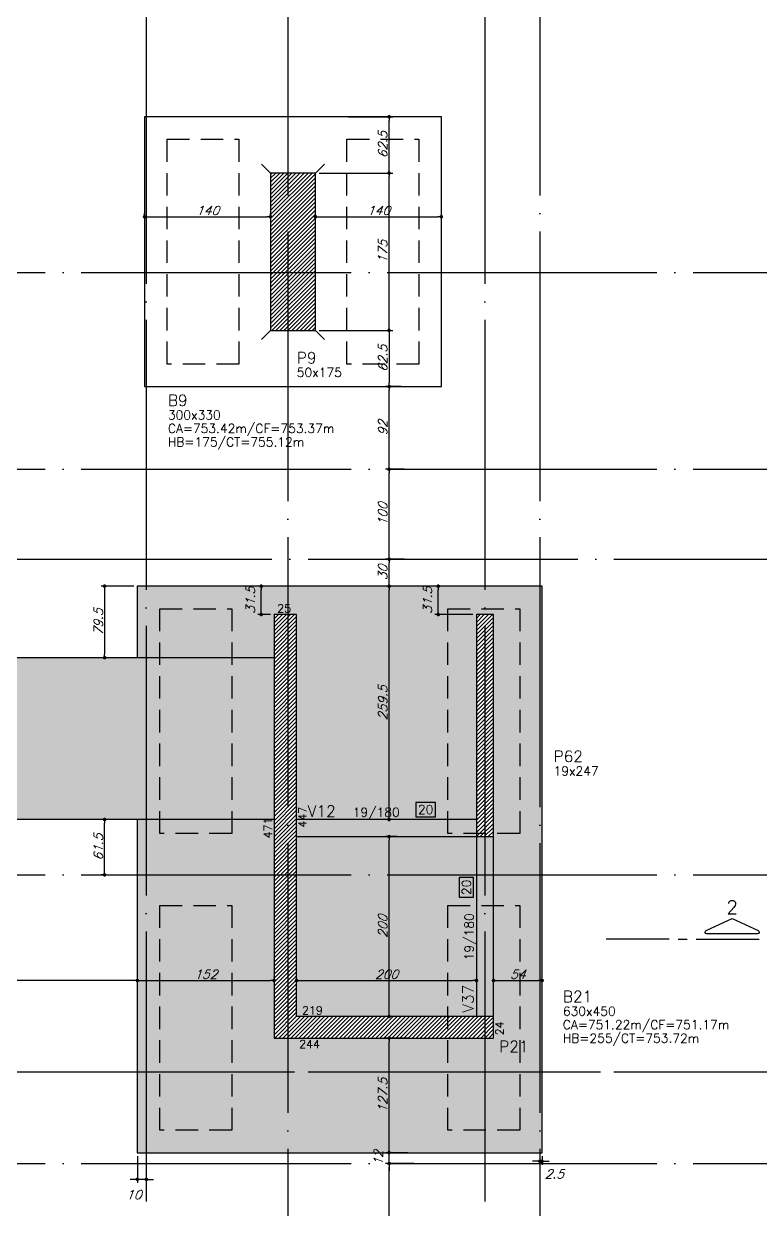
# Model space of a CAD drawing. Header units: millimetres. Extents: x -4137 to 5508, y -2380 to 3650.
# Drawn here: x 992 to 1811, y -168 to 1151 of the extents above; entities that cross this region are included whole.
import ezdxf
from ezdxf.enums import TextEntityAlignment as Align

# ---------------------------------------------------------------- set-up
doc = ezdxf.new("R2010")
doc.units = ezdxf.units.MM
doc.header["$LTSCALE"] = 50
doc.linetypes.add('DASHED', pattern=[0.75, 0.5, -0.25])
doc.linetypes.add('EIXO', pattern=[6.8, 6, -0.4, 0, -0.4])
for name, color, linetype in [('F-BLOCOS', 3, 'Continuous'), ('F-BLOCOS-DIM', 2, 'Continuous'), ('F-BLOCOS-NOME', 3, 'Continuous'), ('F-CORTE-INDICAÇÃO', 4, 'Continuous'), ('F-COTAS', 106, 'Continuous'), ('F-DESNIVEL-1', 254, 'Continuous'), ('F-EIXO', 12, 'EIXO'), ('F-ESTACAS-BARRETE', 2, 'Continuous'), ('F-PILARES-DIM', 172, 'Continuous'), ('F-PILARES-HACH', 174, 'Continuous'), ('F-PILARES-N', 170, 'Continuous'), ('F-PILARES-NASCE', 4, 'Continuous'), ('F-PILARES-NOME', 170, 'Continuous'), ('F-PILARES-S', 170, 'Continuous'), ('F-TEXTO', 6, 'Continuous'), ('F-VIGAS', 3, 'Continuous'), ('F-VIGAS-DIM', 2, 'Continuous'), ('F-VIGAS-NOME', 4, 'Continuous')]:
    doc.layers.add(name, color=color, linetype=linetype)
doc.layers.add('F-DESNIVEL-3', color=7, linetype='Continuous', true_color=0xd5c7ff)
doc.layers.add('F-DESNIVEL-4', color=7, linetype='Continuous', true_color=0xc3f1b6)
doc.styles.add('CP-TEXT-INCL', font='simplex.shx', dxfattribs={"oblique": 20})
doc.styles.add('MCP', font='simplex.shx')
doc.styles.add('ROMANS', font='simplex.shx')
doc.dimstyles.new('CP-COTAS-50', dxfattribs={"dimscale": 0.8, "dimtxt": 12.5, "dimasz": 5, "dimexe": 5, "dimexo": 5, "dimgap": 2.5, "dimtad": 1, "dimdec": 1, "dimdsep": 46, "dimtxsty": 'CP-TEXT-INCL', "dimblk1": 'DOT', "dimblk2": 'DOT', "dimsah": 1, "dimcen": 9, "dimclrd": 256, "dimclre": 256, "dimclrt": 256, "dimadec": 0, "dimazin": 0, "dimtfac": 1, "dimtdec": 1, "dimtmove": 2, "dimatfit": 3, "dimldrblk": 'DOT', "dimfxl": 0, "dimtolj": 1, "dimarcsym": 0})

# ---------------------------------------------------------------- blocks, each defined once
blk = doc.blocks.new('*U8')
at = {"layer": 'F-VIGAS-DIM', "color": 1}
blk.add_lwpolyline([(0, 0), (22, 0), (22, 16), (0, 16)], close=True, dxfattribs=at)
at = {"layer": 'F-VIGAS-DIM', "style": 'MCP'}
blk.add_attdef('DIM', text='', height=10, dxfattribs=at).set_placement((11, 8), align=Align.MIDDLE_CENTER)
blk = doc.blocks.new('*U4')
at = {"layer": 'F-EIXO'}
blk.add_line((0, 0), (7197, 0), dxfattribs=at)
at = {"layer": 'F-TEXTO', "style": 'ROMANS'}
blk.add_attdef('EIXO', text='', height=17.5, dxfattribs=at).set_placement((-28.2072, 0), align=Align.MIDDLE_CENTER)
blk = doc.blocks.new('*U5')
at = {"layer": 'F-EIXO'}
blk.add_line((0, 0), (7285, 0), dxfattribs=at)
at = {"layer": 'F-TEXTO', "style": 'ROMANS'}
blk.add_attdef('EIXO', text='', height=17.5, dxfattribs=at).set_placement((-28.2072, 0), align=Align.MIDDLE_CENTER)
blk = doc.blocks.new('*U32')
at = {"layer": 'F-EIXO'}
blk.add_line((0, 0), (0, -3126.4), dxfattribs=at)
at = {"layer": 'F-TEXTO', "style": 'ROMANS'}
blk.add_attdef('EIXO', text='', height=17.5, rotation=360, dxfattribs=at).set_placement((0, 28.2), align=Align.MIDDLE_CENTER)
blk = doc.blocks.new('*U28')
at = {"layer": 'F-EIXO'}
blk.add_line((0, 0), (0, -3027.9), dxfattribs=at)
at = {"layer": 'F-TEXTO', "style": 'ROMANS'}
blk.add_attdef('EIXO', text='', height=17.5, rotation=360, dxfattribs=at).set_placement((0, 28.2), align=Align.MIDDLE_CENTER)
blk = doc.blocks.new('*U30')
at = {"layer": 'F-EIXO'}
blk.add_line((0, 0), (0, -3027.9), dxfattribs=at)
at = {"layer": 'F-TEXTO', "style": 'ROMANS'}
blk.add_attdef('EIXO', text='', height=17.5, rotation=360, dxfattribs=at).set_placement((0, 28.2), align=Align.MIDDLE_CENTER)
blk = doc.blocks.new('A$C10EB3C7A')
at = {"layer": 'F-EIXO'}
blk.add_line((-3768.5, -15), (3491.1, -15), dxfattribs=at)
at = {"layer": 'F-EIXO', "linetype": 'Continuous'}
for name, p in [('*U32', (1285.5, 1939.8)), ('*U32', (1565.5, 1939.8)), ('*U30', (1128, 1841.4)), ('*U28', (1504.5, 1841.4)), ('*U4', (-3705.8, 874)), ('*U4', (-3705.8, 655)), ('*U5', (-3793.7, 555)), ('*U4', (-3705.8, 204)), ('*U5', (-3793.7, -15)), ('*U4', (-3705.8, -117))]:
    blk.add_blockref(name, p, dxfattribs=at)
blk = doc.blocks.new('*U10')
at = {"layer": 'F-CORTE-INDICAÇÃO'}
for p, q in [((-100, 0), (-170, 0)), ((-80, 0), (-90, 0)), ((-70, 0), (0, 0))]:
    blk.add_line(p, q, dxfattribs=at)
blk.add_lwpolyline([(-112, 6, 0.802585), (-111.2, 9.8), (-140, 23.3), (-168.8, 9.8, 0.802585), (-168, 6)], format="xyb", close=True, dxfattribs=at)
at = {"layer": 'F-CORTE-INDICAÇÃO', "style": 'ROMANS'}
blk.add_attdef('CORTE', text='', height=15, dxfattribs=at).set_placement((-140, 35.8), align=Align.MIDDLE_CENTER)
at = {"layer": 'F-CORTE-INDICAÇÃO', "color": 2, "style": 'ROMANS'}
blk.add_attdef('FOLHA', text='', height=12, dxfattribs=at).set_placement((-140, -10), align=Align.MIDDLE_CENTER)
blk = doc.blocks.new('_DOT')
at = {"color": 0, "linetype": 'ByBlock'}
blk.add_line((-0.5, 0), (-1, 0), dxfattribs=at)
at = {"color": 0, "linetype": 'ByBlock', "const_width": 0.5}
blk.add_lwpolyline([(-0.25, 0, 1), (0.25, 0, 1)], format="xyb", close=True, dxfattribs=at)
blk = doc.blocks.new('*D164')
at = {"layer": 'DEFPOINTS', "color": 0, "transparency": 16777216}
for p in [(1397.9, -117), (1429.5, -117), (1429.5, -334.5)]:
    blk.add_point(p, dxfattribs=at)
at = {"layer": 'F-COTAS', "lineweight": -2, "transparency": 16777216}
for p, q in [((1425.5, -117), (1393.9, -117)), ((1397.9, -330.5), (1397.9, -121)), ((1425.5, -334.5), (1393.9, -334.5))]:
    blk.add_line(p, q, dxfattribs=at)
at = {"layer": 'F-COTAS', "lineweight": -2, "transparency": 16777216, "xscale": 4, "yscale": 4, "zscale": 4}
for p, rotation in [((1397.9, -117), 90), ((1397.9, -334.5), 270)]:
    blk.add_blockref('_DOT', p, dxfattribs=dict(at, rotation=rotation))
at = {"layer": 'F-COTAS', "transparency": 16777216, "insert": (1390.9, -225.8), "char_height": 10, "attachment_point": 5, "rotation": 90, "style": 'CP-TEXT-INCL'}
blk.add_mtext('\\A1;217.5', dxfattribs=at)
blk = doc.blocks.new('*D165')
at = {"layer": 'DEFPOINTS', "color": 0, "transparency": 16777216}
for p in [(1397.9, -105), (1418.5, -105), (1418.5, -117)]:
    blk.add_point(p, dxfattribs=at)
at = {"layer": 'F-COTAS', "lineweight": -2, "transparency": 16777216}
for p, q in [((1414.5, -105), (1393.9, -105)), ((1397.9, -101), (1397.9, -97)), ((1397.9, -117), (1397.9, -105)), ((1414.5, -117), (1393.9, -117)), ((1397.9, -121), (1397.9, -125))]:
    blk.add_line(p, q, dxfattribs=at)
at = {"layer": 'F-COTAS', "lineweight": -2, "transparency": 16777216, "xscale": 4, "yscale": 4, "zscale": 4}
for p, rotation in [((1397.9, -105), 270), ((1397.9, -117), 90)]:
    blk.add_blockref('_DOT', p, dxfattribs=dict(at, rotation=rotation))
at = {"layer": 'F-COTAS', "transparency": 16777216, "insert": (1385.9, -111), "char_height": 10, "attachment_point": 5, "rotation": 90, "style": 'CP-TEXT-INCL'}
blk.add_mtext('\\A1;12', dxfattribs=at)
blk = doc.blocks.new('*D166')
at = {"layer": 'DEFPOINTS', "color": 0, "transparency": 16777216}
for p in [(1397.9, 22.5), (1422.6, 22.5), (1422.6, -105)]:
    blk.add_point(p, dxfattribs=at)
at = {"layer": 'F-COTAS', "lineweight": -2, "transparency": 16777216}
for p, q in [((1418.6, 22.5), (1393.9, 22.5)), ((1397.9, -101), (1397.9, 18.5)), ((1418.6, -105), (1393.9, -105))]:
    blk.add_line(p, q, dxfattribs=at)
at = {"layer": 'F-COTAS', "lineweight": -2, "transparency": 16777216, "xscale": 4, "yscale": 4, "zscale": 4}
for p, rotation in [((1397.9, 22.5), 90), ((1397.9, -105), 270)]:
    blk.add_blockref('_DOT', p, dxfattribs=dict(at, rotation=rotation))
at = {"layer": 'F-COTAS', "transparency": 16777216, "insert": (1390.9, -41.3), "char_height": 10, "attachment_point": 5, "rotation": 90, "style": 'CP-TEXT-INCL'}
blk.add_mtext('\\A1;127.5', dxfattribs=at)
blk = doc.blocks.new('*D167')
at = {"layer": 'DEFPOINTS', "color": 0, "transparency": 16777216}
for p in [(1397.9, 246.5), (1410.7, 246.5), (1410.7, 46.5)]:
    blk.add_point(p, dxfattribs=at)
at = {"layer": 'F-COTAS', "lineweight": -2, "transparency": 16777216}
for p, q in [((1406.7, 246.5), (1393.9, 246.5)), ((1397.9, 50.5), (1397.9, 242.5)), ((1406.7, 46.5), (1393.9, 46.5))]:
    blk.add_line(p, q, dxfattribs=at)
at = {"layer": 'F-COTAS', "lineweight": -2, "transparency": 16777216, "xscale": 4, "yscale": 4, "zscale": 4}
for p, rotation in [((1397.9, 246.5), 90), ((1397.9, 46.5), 270)]:
    blk.add_blockref('_DOT', p, dxfattribs=dict(at, rotation=rotation))
at = {"layer": 'F-COTAS', "transparency": 16777216, "insert": (1390.9, 146.5), "char_height": 10, "attachment_point": 5, "rotation": 90, "style": 'CP-TEXT-INCL'}
blk.add_mtext('\\A1;200', dxfattribs=at)
blk = doc.blocks.new('*D168')
at = {"layer": 'DEFPOINTS', "color": 0, "transparency": 16777216}
for p in [(1397.9, 525), (1406.9, 525), (1406.9, 265.5)]:
    blk.add_point(p, dxfattribs=at)
at = {"layer": 'F-COTAS', "lineweight": -2, "transparency": 16777216}
for p, q in [((1402.9, 525), (1393.9, 525)), ((1397.9, 269.5), (1397.9, 521)), ((1402.9, 265.5), (1393.9, 265.5))]:
    blk.add_line(p, q, dxfattribs=at)
at = {"layer": 'F-COTAS', "lineweight": -2, "transparency": 16777216, "xscale": 4, "yscale": 4, "zscale": 4}
for p, rotation in [((1397.9, 525), 90), ((1397.9, 265.5), 270)]:
    blk.add_blockref('_DOT', p, dxfattribs=dict(at, rotation=rotation))
at = {"layer": 'F-COTAS', "transparency": 16777216, "insert": (1390.9, 395.2), "char_height": 10, "attachment_point": 5, "rotation": 90, "style": 'CP-TEXT-INCL'}
blk.add_mtext('\\A1;259.5', dxfattribs=at)
blk = doc.blocks.new('*D169')
at = {"layer": 'DEFPOINTS', "color": 0, "transparency": 16777216}
for p in [(1452.6, 525), (1473.9, 525), (1495, 493.5)]:
    blk.add_point(p, dxfattribs=at)
at = {"layer": 'F-COTAS', "lineweight": -2, "transparency": 16777216}
for p, q in [((1469.9, 525), (1448.6, 525)), ((1452.6, 497.5), (1452.6, 521)), ((1491, 493.5), (1448.6, 493.5))]:
    blk.add_line(p, q, dxfattribs=at)
at = {"layer": 'F-COTAS', "lineweight": -2, "transparency": 16777216, "xscale": 4, "yscale": 4, "zscale": 4}
for p, rotation in [((1452.6, 525), 90), ((1452.6, 493.5), 270)]:
    blk.add_blockref('_DOT', p, dxfattribs=dict(at, rotation=rotation))
at = {"layer": 'F-COTAS', "transparency": 16777216, "insert": (1440.6, 509.2), "char_height": 10, "attachment_point": 5, "rotation": 90, "style": 'CP-TEXT-INCL'}
blk.add_mtext('\\A1;31.5', dxfattribs=at)
blk = doc.blocks.new('*D170')
at = {"layer": 'DEFPOINTS', "color": 0, "transparency": 16777216}
for p in [(1255.8, 525), (1270, 525), (1270, 493.5)]:
    blk.add_point(p, dxfattribs=at)
at = {"layer": 'F-COTAS', "lineweight": -2, "transparency": 16777216}
for p, q in [((1266, 525), (1251.8, 525)), ((1255.8, 497.5), (1255.8, 521)), ((1266, 493.5), (1251.8, 493.5))]:
    blk.add_line(p, q, dxfattribs=at)
at = {"layer": 'F-COTAS', "lineweight": -2, "transparency": 16777216, "xscale": 4, "yscale": 4, "zscale": 4}
for p, rotation in [((1255.8, 525), 90), ((1255.8, 493.5), 270)]:
    blk.add_blockref('_DOT', p, dxfattribs=dict(at, rotation=rotation))
at = {"layer": 'F-COTAS', "transparency": 16777216, "insert": (1243.8, 509.2), "char_height": 10, "attachment_point": 5, "rotation": 90, "style": 'CP-TEXT-INCL'}
blk.add_mtext('\\A1;31.5', dxfattribs=at)
blk = doc.blocks.new('*D171')
at = {"layer": 'DEFPOINTS', "color": 0, "transparency": 16777216}
for p in [(1118, 86), (1270, 86.5), (1270, 86)]:
    blk.add_point(p, dxfattribs=at)
at = {"layer": 'F-COTAS', "lineweight": -2, "transparency": 16777216}
for p, q in [((1118, 90), (1118, 90.5)), ((1122, 86.5), (1266, 86.5)), ((1270, 90), (1270, 90.5))]:
    blk.add_line(p, q, dxfattribs=at)
at = {"layer": 'F-COTAS', "lineweight": -2, "transparency": 16777216, "xscale": 4, "yscale": 4, "zscale": 4, "rotation": 180}
blk.add_blockref('_DOT', (1118, 86.5), dxfattribs=at)
at = {"layer": 'F-COTAS', "lineweight": -2, "transparency": 16777216, "xscale": 4, "yscale": 4, "zscale": 4}
blk.add_blockref('_DOT', (1270, 86.5), dxfattribs=at)
at = {"layer": 'F-COTAS', "transparency": 16777216, "insert": (1194, 93.5), "char_height": 10, "attachment_point": 5, "style": 'CP-TEXT-INCL'}
blk.add_mtext('\\A1;152', dxfattribs=at)
blk = doc.blocks.new('*D172')
at = {"layer": 'DEFPOINTS', "color": 0, "transparency": 16777216}
for p in [(1295, 86.5), (1495, 86.5), (1495, 86.5)]:
    blk.add_point(p, dxfattribs=at)
at = {"layer": 'F-COTAS', "lineweight": -2, "transparency": 16777216}
blk.add_line((1299, 86.5), (1491, 86.5), dxfattribs=at)
at = {"layer": 'F-COTAS', "lineweight": -2, "transparency": 16777216, "xscale": 4, "yscale": 4, "zscale": 4, "rotation": 180}
blk.add_blockref('_DOT', (1295, 86.5), dxfattribs=at)
at = {"layer": 'F-COTAS', "lineweight": -2, "transparency": 16777216, "xscale": 4, "yscale": 4, "zscale": 4}
blk.add_blockref('_DOT', (1495, 86.5), dxfattribs=at)
at = {"layer": 'F-COTAS', "transparency": 16777216, "insert": (1395, 93.5), "char_height": 10, "attachment_point": 5, "style": 'CP-TEXT-INCL'}
blk.add_mtext('\\A1;200', dxfattribs=at)
blk = doc.blocks.new('*D173')
at = {"layer": 'DEFPOINTS', "color": 0, "transparency": 16777216}
for p in [(1514, 81.8), (1568, 86.5), (1568, 81.8)]:
    blk.add_point(p, dxfattribs=at)
at = {"layer": 'F-COTAS', "lineweight": -2, "transparency": 16777216}
for p, q in [((1514, 85.8), (1514, 90.5)), ((1518, 86.5), (1564, 86.5)), ((1568, 85.8), (1568, 90.5))]:
    blk.add_line(p, q, dxfattribs=at)
at = {"layer": 'F-COTAS', "lineweight": -2, "transparency": 16777216, "xscale": 4, "yscale": 4, "zscale": 4, "rotation": 180}
blk.add_blockref('_DOT', (1514, 86.5), dxfattribs=at)
at = {"layer": 'F-COTAS', "lineweight": -2, "transparency": 16777216, "xscale": 4, "yscale": 4, "zscale": 4}
blk.add_blockref('_DOT', (1568, 86.5), dxfattribs=at)
at = {"layer": 'F-COTAS', "transparency": 16777216, "insert": (1541, 93.5), "char_height": 10, "attachment_point": 5, "style": 'CP-TEXT-INCL'}
blk.add_mtext('\\A1;54', dxfattribs=at)
blk = doc.blocks.new('*D174')
at = {"layer": 'DEFPOINTS', "color": 0, "transparency": 16777216}
for p in [(1118, -105), (1128, -105), (1118, -134.7)]:
    blk.add_point(p, dxfattribs=at)
at = {"layer": 'F-COTAS', "lineweight": -2, "transparency": 16777216}
for p, q in [((1118, -109), (1118, -138.7)), ((1128, -109), (1128, -138.7)), ((1114, -134.7), (1110, -134.7)), ((1128, -134.7), (1118, -134.7)), ((1132, -134.7), (1136, -134.7))]:
    blk.add_line(p, q, dxfattribs=at)
at = {"layer": 'F-COTAS', "lineweight": -2, "transparency": 16777216, "xscale": 4, "yscale": 4, "zscale": 4}
blk.add_blockref('_DOT', (1118, -134.7), dxfattribs=at)
at = {"layer": 'F-COTAS', "lineweight": -2, "transparency": 16777216, "xscale": 4, "yscale": 4, "zscale": 4, "rotation": 180}
blk.add_blockref('_DOT', (1128, -134.7), dxfattribs=at)
at = {"layer": 'F-COTAS', "transparency": 16777216, "insert": (1114, -151.8), "char_height": 10, "attachment_point": 5, "style": 'CP-TEXT-INCL'}
blk.add_mtext('\\A1;10', dxfattribs=at)
blk = doc.blocks.new('*D175')
at = {"layer": 'DEFPOINTS', "color": 0, "transparency": 16777216}
for p in [(1568, -105), (1565.5, -109.7), (1565.5, -114.6)]:
    blk.add_point(p, dxfattribs=at)
at = {"layer": 'F-COTAS', "lineweight": -2, "transparency": 16777216}
for p, q in [((1561.5, -114.6), (1557.5, -114.6)), ((1565.5, -113.7), (1565.5, -118.6)), ((1568, -114.6), (1565.5, -114.6)), ((1568, -109), (1568, -118.6)), ((1572, -114.6), (1576, -114.6))]:
    blk.add_line(p, q, dxfattribs=at)
at = {"layer": 'F-COTAS', "lineweight": -2, "transparency": 16777216, "xscale": 4, "yscale": 4, "zscale": 4}
blk.add_blockref('_DOT', (1565.5, -114.6), dxfattribs=at)
at = {"layer": 'F-COTAS', "lineweight": -2, "transparency": 16777216, "xscale": 4, "yscale": 4, "zscale": 4, "rotation": 180}
blk.add_blockref('_DOT', (1568, -114.6), dxfattribs=at)
at = {"layer": 'F-COTAS', "transparency": 16777216, "insert": (1581.5, -128.6), "char_height": 10, "attachment_point": 5, "style": 'CP-TEXT-INCL'}
blk.add_mtext('\\A1;2.5', dxfattribs=at)
blk = doc.blocks.new('*D176')
at = {"layer": 'DEFPOINTS', "color": 0, "transparency": 16777216}
for p in [(1397.9, 555), (1410.9, 555), (1410.9, 525)]:
    blk.add_point(p, dxfattribs=at)
at = {"layer": 'F-COTAS', "lineweight": -2, "transparency": 16777216}
for p, q in [((1406.9, 555), (1393.9, 555)), ((1397.9, 529), (1397.9, 551)), ((1406.9, 525), (1393.9, 525))]:
    blk.add_line(p, q, dxfattribs=at)
at = {"layer": 'F-COTAS', "lineweight": -2, "transparency": 16777216, "xscale": 4, "yscale": 4, "zscale": 4}
for p, rotation in [((1397.9, 555), 90), ((1397.9, 525), 270)]:
    blk.add_blockref('_DOT', p, dxfattribs=dict(at, rotation=rotation))
at = {"layer": 'F-COTAS', "transparency": 16777216, "insert": (1390.9, 540), "char_height": 10, "attachment_point": 5, "rotation": 90, "style": 'CP-TEXT-INCL'}
blk.add_mtext('\\A1;30', dxfattribs=at)
blk = doc.blocks.new('*D177')
at = {"layer": 'DEFPOINTS', "color": 0, "transparency": 16777216}
for p in [(1397.9, 655), (1419, 655), (1419, 555)]:
    blk.add_point(p, dxfattribs=at)
at = {"layer": 'F-COTAS', "lineweight": -2, "transparency": 16777216}
for p, q in [((1415, 655), (1393.9, 655)), ((1397.9, 559), (1397.9, 651)), ((1415, 555), (1393.9, 555))]:
    blk.add_line(p, q, dxfattribs=at)
at = {"layer": 'F-COTAS', "lineweight": -2, "transparency": 16777216, "xscale": 4, "yscale": 4, "zscale": 4}
for p, rotation in [((1397.9, 655), 90), ((1397.9, 555), 270)]:
    blk.add_blockref('_DOT', p, dxfattribs=dict(at, rotation=rotation))
at = {"layer": 'F-COTAS', "transparency": 16777216, "insert": (1390.9, 605), "char_height": 10, "attachment_point": 5, "rotation": 90, "style": 'CP-TEXT-INCL'}
blk.add_mtext('\\A1;100', dxfattribs=at)
blk = doc.blocks.new('*D178')
at = {"layer": 'DEFPOINTS', "color": 0, "transparency": 16777216}
for p in [(1397.9, 747), (1415.3, 747), (1415.3, 655)]:
    blk.add_point(p, dxfattribs=at)
at = {"layer": 'F-COTAS', "lineweight": -2, "transparency": 16777216}
for p, q in [((1411.3, 747), (1393.9, 747)), ((1397.9, 659), (1397.9, 743)), ((1411.3, 655), (1393.9, 655))]:
    blk.add_line(p, q, dxfattribs=at)
at = {"layer": 'F-COTAS', "lineweight": -2, "transparency": 16777216, "xscale": 4, "yscale": 4, "zscale": 4}
for p, rotation in [((1397.9, 747), 90), ((1397.9, 655), 270)]:
    blk.add_blockref('_DOT', p, dxfattribs=dict(at, rotation=rotation))
at = {"layer": 'F-COTAS', "transparency": 16777216, "insert": (1390.9, 701), "char_height": 10, "attachment_point": 5, "rotation": 90, "style": 'CP-TEXT-INCL'}
blk.add_mtext('\\A1;92', dxfattribs=at)
blk = doc.blocks.new('*D179')
at = {"layer": 'DEFPOINTS', "color": 0, "transparency": 16777216}
for p in [(1316, 809.5), (1367.1, 747), (1397.9, 747)]:
    blk.add_point(p, dxfattribs=at)
at = {"layer": 'F-COTAS', "lineweight": -2, "transparency": 16777216}
for p, q in [((1320, 809.5), (1401.9, 809.5)), ((1397.9, 805.5), (1397.9, 751)), ((1371.1, 747), (1401.9, 747))]:
    blk.add_line(p, q, dxfattribs=at)
at = {"layer": 'F-COTAS', "lineweight": -2, "transparency": 16777216, "xscale": 4, "yscale": 4, "zscale": 4}
for p, rotation in [((1397.9, 809.5), 90), ((1397.9, 747), 270)]:
    blk.add_blockref('_DOT', p, dxfattribs=dict(at, rotation=rotation))
at = {"layer": 'F-COTAS', "transparency": 16777216, "insert": (1390.9, 778.2), "char_height": 10, "attachment_point": 5, "rotation": 90, "style": 'CP-TEXT-INCL'}
blk.add_mtext('\\A1;62.5', dxfattribs=at)
blk = doc.blocks.new('*D180')
at = {"layer": 'DEFPOINTS', "color": 0, "transparency": 16777216}
for p in [(1316, 984.5), (1397.9, 984.5), (1316, 809.5)]:
    blk.add_point(p, dxfattribs=at)
at = {"layer": 'F-COTAS', "lineweight": -2, "transparency": 16777216}
for p, q in [((1320, 984.5), (1401.9, 984.5)), ((1397.9, 813.5), (1397.9, 980.5)), ((1320, 809.5), (1401.9, 809.5))]:
    blk.add_line(p, q, dxfattribs=at)
at = {"layer": 'F-COTAS', "lineweight": -2, "transparency": 16777216, "xscale": 4, "yscale": 4, "zscale": 4}
for p, rotation in [((1397.9, 984.5), 90), ((1397.9, 809.5), 270)]:
    blk.add_blockref('_DOT', p, dxfattribs=dict(at, rotation=rotation))
at = {"layer": 'F-COTAS', "transparency": 16777216, "insert": (1390.9, 897), "char_height": 10, "attachment_point": 5, "rotation": 90, "style": 'CP-TEXT-INCL'}
blk.add_mtext('\\A1;175', dxfattribs=at)
blk = doc.blocks.new('*D181')
at = {"layer": 'DEFPOINTS', "color": 0, "transparency": 16777216}
for p in [(1348.8, 1047), (1397.9, 1047), (1316, 984.5)]:
    blk.add_point(p, dxfattribs=at)
at = {"layer": 'F-COTAS', "lineweight": -2, "transparency": 16777216}
for p, q in [((1352.8, 1047), (1401.9, 1047)), ((1397.9, 988.5), (1397.9, 1043)), ((1320, 984.5), (1401.9, 984.5))]:
    blk.add_line(p, q, dxfattribs=at)
at = {"layer": 'F-COTAS', "lineweight": -2, "transparency": 16777216, "xscale": 4, "yscale": 4, "zscale": 4}
for p, rotation in [((1397.9, 1047), 90), ((1397.9, 984.5), 270)]:
    blk.add_blockref('_DOT', p, dxfattribs=dict(at, rotation=rotation))
at = {"layer": 'F-COTAS', "transparency": 16777216, "insert": (1390.9, 1015.8), "char_height": 10, "attachment_point": 5, "rotation": 90, "style": 'CP-TEXT-INCL'}
blk.add_mtext('\\A1;62.5', dxfattribs=at)
blk = doc.blocks.new('*D187')
at = {"layer": 'DEFPOINTS', "color": 0, "transparency": 16777216}
for p in [(751.3, 86.5), (751.3, 73), (1118, 73)]:
    blk.add_point(p, dxfattribs=at)
at = {"layer": 'F-COTAS', "lineweight": -2, "transparency": 16777216}
for p, q in [((751.3, 77), (751.3, 90.5)), ((1114, 86.5), (755.3, 86.5)), ((1118, 77), (1118, 90.5))]:
    blk.add_line(p, q, dxfattribs=at)
at = {"layer": 'F-COTAS', "lineweight": -2, "transparency": 16777216, "xscale": 4, "yscale": 4, "zscale": 4, "rotation": 180}
blk.add_blockref('_DOT', (751.3, 86.5), dxfattribs=at)
at = {"layer": 'F-COTAS', "lineweight": -2, "transparency": 16777216, "xscale": 4, "yscale": 4, "zscale": 4}
blk.add_blockref('_DOT', (1118, 86.5), dxfattribs=at)
at = {"layer": 'F-COTAS', "transparency": 16777216, "insert": (934.6, 93.5), "char_height": 10, "attachment_point": 5, "style": 'CP-TEXT-INCL'}
blk.add_mtext('\\A1;366.6', dxfattribs=at)
blk = doc.blocks.new('*D209')
at = {"layer": 'DEFPOINTS', "color": 0, "transparency": 16777216}
for p in [(1126, 931.8), (1266, 935.8), (1266, 931.8)]:
    blk.add_point(p, dxfattribs=at)
at = {"layer": 'F-COTAS', "lineweight": -2, "transparency": 16777216}
for p, q in [((1126, 935.8), (1126, 939.8)), ((1266, 935.8), (1266, 939.8)), ((1130, 935.8), (1262, 935.8))]:
    blk.add_line(p, q, dxfattribs=at)
at = {"layer": 'F-COTAS', "lineweight": -2, "transparency": 16777216, "xscale": 4, "yscale": 4, "zscale": 4, "rotation": 180}
blk.add_blockref('_DOT', (1126, 935.8), dxfattribs=at)
at = {"layer": 'F-COTAS', "lineweight": -2, "transparency": 16777216, "xscale": 4, "yscale": 4, "zscale": 4}
blk.add_blockref('_DOT', (1266, 935.8), dxfattribs=at)
at = {"layer": 'F-COTAS', "transparency": 16777216, "insert": (1196, 942.8), "char_height": 10, "attachment_point": 5, "style": 'CP-TEXT-INCL'}
blk.add_mtext('\\A1;140', dxfattribs=at)
blk = doc.blocks.new('*D210')
at = {"layer": 'DEFPOINTS', "color": 0, "transparency": 16777216}
for p in [(1316, 935.8), (1456, 935.8), (1456, 935.8)]:
    blk.add_point(p, dxfattribs=at)
at = {"layer": 'F-COTAS', "lineweight": -2, "transparency": 16777216}
blk.add_line((1320, 935.8), (1452, 935.8), dxfattribs=at)
at = {"layer": 'F-COTAS', "lineweight": -2, "transparency": 16777216, "xscale": 4, "yscale": 4, "zscale": 4, "rotation": 180}
blk.add_blockref('_DOT', (1316, 935.8), dxfattribs=at)
at = {"layer": 'F-COTAS', "lineweight": -2, "transparency": 16777216, "xscale": 4, "yscale": 4, "zscale": 4}
blk.add_blockref('_DOT', (1456, 935.8), dxfattribs=at)
at = {"layer": 'F-COTAS', "transparency": 16777216, "insert": (1386, 942.8), "char_height": 10, "attachment_point": 5, "style": 'CP-TEXT-INCL'}
blk.add_mtext('\\A1;140', dxfattribs=at)
blk = doc.blocks.new('*D397')
at = {"layer": 'DEFPOINTS', "color": 0, "transparency": 16777216}
for p in [(1118, 525), (1081.6, 445.5), (1118, 445.5)]:
    blk.add_point(p, dxfattribs=at)
at = {"layer": 'F-COTAS', "lineweight": -2, "transparency": 16777216}
for p, q in [((1114, 525), (1077.6, 525)), ((1081.6, 521), (1081.6, 449.5)), ((1114, 445.5), (1077.6, 445.5))]:
    blk.add_line(p, q, dxfattribs=at)
at = {"layer": 'F-COTAS', "lineweight": -2, "transparency": 16777216, "xscale": 4, "yscale": 4, "zscale": 4}
for p, rotation in [((1081.6, 525), 90), ((1081.6, 445.5), 270)]:
    blk.add_blockref('_DOT', p, dxfattribs=dict(at, rotation=rotation))
at = {"layer": 'F-COTAS', "transparency": 16777216, "insert": (1074.6, 485.2), "char_height": 10, "attachment_point": 5, "rotation": 90, "style": 'CP-TEXT-INCL'}
blk.add_mtext('\\A1;79.5', dxfattribs=at)
blk = doc.blocks.new('*D398')
at = {"layer": 'DEFPOINTS', "color": 0, "transparency": 16777216}
for p in [(1081.6, 265.5), (1100.1, 265.5), (1083.9, 204)]:
    blk.add_point(p, dxfattribs=at)
at = {"layer": 'F-COTAS', "lineweight": -2, "transparency": 16777216}
for p, q in [((1096.1, 265.5), (1077.6, 265.5)), ((1081.6, 208), (1081.6, 261.5)), ((1079.9, 204), (1077.6, 204))]:
    blk.add_line(p, q, dxfattribs=at)
at = {"layer": 'F-COTAS', "lineweight": -2, "transparency": 16777216, "xscale": 4, "yscale": 4, "zscale": 4}
for p, rotation in [((1081.6, 265.5), 90), ((1081.6, 204), 270)]:
    blk.add_blockref('_DOT', p, dxfattribs=dict(at, rotation=rotation))
at = {"layer": 'F-COTAS', "transparency": 16777216, "insert": (1074.6, 234.7), "char_height": 10, "attachment_point": 5, "rotation": 90, "style": 'CP-TEXT-INCL'}
blk.add_mtext('\\A1;61.5', dxfattribs=at)

msp = doc.modelspace()

# ---------------------------------------------------------------- hatches: boundary and pattern name
at = {"layer": 'F-DESNIVEL-4'}
h = msp.add_hatch(color=256, dxfattribs=at)
h.dxf.hatch_style = 1
h.paths.add_polyline_path([(1495, 493.5), (1514, 493.5), (1514, 246.5), (1514, 46.5), (1514, 22.5), (1270, 22.5), (1270, 265.5), (1117.951, 265.5), (1117.951, -105.03), (1567.951, -105.03), (1567.951, 524.97), (1117.951, 524.97), (1117.951, 445.5), (1270, 445.5), (1270, 493.5), (1295, 493.5), (1295, 265.5), (1495, 265.5)])
at = {"layer": 'F-PILARES-HACH', "linetype": 'Continuous'}
h = msp.add_hatch(dxfattribs=at)
h.set_pattern_fill('ANSI31', color=256, style=0)
h.paths.add_polyline_path([(1266, 809.5), (1316, 809.5), (1316, 984.5), (1266, 984.5)], flags=16)
h = msp.add_hatch(dxfattribs=at)
h.set_pattern_fill('ANSI31', color=256, style=0)
h.paths.add_polyline_path([(1270, 22.5), (1514, 22.5), (1514, 46.5), (1295, 46.5), (1295, 493.5), (1270, 493.5)], flags=16)
h = msp.add_hatch(dxfattribs=at)
h.set_pattern_fill('ANSI31', color=256, style=0)
h.paths.add_polyline_path([(1495, 246.5), (1514, 246.5), (1514, 493.5), (1495, 493.5)], flags=16)

# ---------------------------------------------------------------- linework, layer by layer
at = {"layer": 'F-BLOCOS', "linetype": 'Continuous'}
for points in [[(1456, 747), (1456, 1047), (1126, 1047), (1126, 747), (1456, 747)], [(1567.951, -105.03), (1567.951, 524.97), (1117.951, 524.97), (1117.951, 445.5)], [(1117.951, 265.5), (1117.951, -105.03), (1567.951, -105.03)]]:
    msp.add_lwpolyline(points, dxfattribs=at)
at = {"layer": 'F-DESNIVEL-1'}
for points in [[(751.306, 265.5), (1270, 265.5), (1270, 445.5)], [(751.306, 265.5), (1270, 445.5), (751.306, 445.5)]]:
    msp.add_solid(points, dxfattribs=at)
at = {"layer": 'F-DESNIVEL-3'}
for points in [[(1295.1, 265.5), (1295.1, 246.5), (1494.9, 246.5)], [(1295.1, 265.5), (1494.9, 246.5), (1494.9, 265.5)], [(1295.1, 265.5), (1494.9, 265.5), (1295.1, 265.5)], [(1495, 46.6), (1514, 46.6), (1514, 246.4)], [(1495, 46.6), (1514, 246.4), (1495, 246.4)], [(1495, 46.6), (1495, 246.4), (1495, 46.6)]]:
    msp.add_solid(points, dxfattribs=at)
at = {"layer": 'F-DESNIVEL-4'}
for points in [[(1495, 46.5), (1495, 246.5), (1295, 246.5)], [(1495, 46.5), (1295, 246.5), (1495, 46.5)], [(1495, 46.5), (1295, 246.5), (1295, 46.5)], [(1495, 46.5), (1295, 46.5), (1495, 46.5)]]:
    msp.add_solid(points, dxfattribs=at)
at = {"layer": 'F-ESTACAS-BARRETE', "linetype": 'DASHED'}
for points in [[(1151, 1022), (1231, 1022), (1231, 772), (1151, 772)], [(1351, 1022), (1431, 1022), (1431, 772), (1351, 772)], [(1142.951, 499.97), (1222.951, 499.97), (1222.951, 249.97), (1142.951, 249.97)], [(1463.106, 499.97), (1543.106, 499.97), (1543.106, 249.97), (1463.106, 249.97)], [(1142.951, 169.97), (1222.951, 169.97), (1222.951, -80.03), (1142.951, -80.03)], [(1463.106, 169.97), (1543.106, 169.97), (1543.106, -80.03), (1463.106, -80.03)]]:
    msp.add_lwpolyline(points, close=True, dxfattribs=at)
at = {"layer": 'F-PILARES-N'}
msp.add_lwpolyline([(1266, 809.5), (1316, 809.5), (1316, 984.5), (1266, 984.5), (1266, 809.5)], dxfattribs=at)
at = {"layer": 'F-PILARES-NASCE'}
for p, q in [((1266, 984.5), (1256, 994.5)), ((1316, 984.5), (1326, 994.5)), ((1266, 809.5), (1256, 799.5)), ((1316, 809.5), (1326, 799.5))]:
    msp.add_line(p, q, dxfattribs=at)
at = {"layer": 'F-PILARES-S'}
for points in [[(1270, 22.5), (1514, 22.5), (1514, 46.5), (1295, 46.5), (1295, 493.5), (1270, 493.5), (1270, 22.5)], [(1495, 246.5), (1514, 246.5), (1514, 493.5), (1495, 493.5), (1495, 246.5)]]:
    msp.add_lwpolyline(points, dxfattribs=at)
at = {"layer": 'F-VIGAS'}
for p, q in [((1270, 445.5), (751.306, 445.5)), ((1270, 265.5), (751.306, 265.5))]:
    msp.add_line(p, q, dxfattribs=at)
for points in [[(1495, 265.5), (1295, 265.5)], [(1295, 246.5), (1495, 246.5)], [(1495, 246.5), (1495, 46.5)], [(1514, 46.5), (1514, 246.5)]]:
    msp.add_lwpolyline(points, dxfattribs=at)

# ---------------------------------------------------------------- block references
at = {"layer": 'F-CORTE-INDICAÇÃO', "linetype": 'Continuous'}
ref = msp.add_blockref('*U10', (1639.33, 132.3), dxfattribs=dict(at, xscale=-1))
ref.add_attrib('CORTE', '2', dxfattribs={"height": 15, "style": 'ROMANS'}).set_placement((1779.33, 168.063), align=Align.MIDDLE_CENTER)
at = {"layer": 'F-EIXO'}
msp.add_blockref('A$C10EB3C7A', (0, 0), dxfattribs=at)
at = {"layer": 'F-VIGAS-DIM', "linetype": 'Continuous'}
msp.add_blockref('*U8', (1427.5, 268.625), dxfattribs=at).add_auto_attribs({'DIM': '20'})
at = {"layer": 'F-VIGAS-DIM', "linetype": 'Continuous', "rotation": 90}
msp.add_blockref('*U8', (1491.875, 179), dxfattribs=at).add_auto_attribs({'DIM': '20'})

# ---------------------------------------------------------------- texts
at = {"layer": 'F-BLOCOS-DIM', "linetype": 'Continuous', "style": 'MCP'}
for s, p in [('300x330', (1151.944, 710.409)), ('CA=753.42m/CF=753.37m', (1151.944, 695.409)), ('HB=175/CT=755.12m', (1151.944, 680.409)), ('630x450', (1591.07, 47.335)), ('CA=751.22m/CF=751.17m', (1591.07, 32.335)), ('HB=255/CT=753.72m', (1591.07, 17.335))]:
    msp.add_text(s, height=10, dxfattribs=at).set_placement(p)
at = {"layer": 'F-BLOCOS-NOME', "linetype": 'Continuous', "style": 'MCP'}
for s, p in [('B9', (1151.944, 725.409)), ('B21', (1591.07, 62.335))]:
    msp.add_text(s, height=12.5, dxfattribs=at).set_placement(p)
at = {"layer": 'F-PILARES-DIM', "linetype": 'Continuous', "style": 'MCP'}
for s, p in [('50x175', (1295.261, 757.699)), ('19x247', (1580.705, 314.503))]:
    msp.add_text(s, height=10, dxfattribs=at).set_placement(p)
at = {"layer": 'F-PILARES-DIM', "style": 'MCP'}
for s, p in [('25', (1273.5, 495.75)), ('219', (1301.044, 48.75)), ('244', (1297.907, 11.25))]:
    msp.add_text(s, height=9, dxfattribs=at).set_placement(p)
for s, p in [('447', (1306.25, 256.5)), ('471', (1267.75, 244.5)), ('24', (1525.25, 25.5))]:
    msp.add_text(s, height=9, rotation=90, dxfattribs=at).set_placement(p)
at = {"layer": 'F-PILARES-NOME', "linetype": 'Continuous', "style": 'MCP'}
for s, p in [('P9', (1295.261, 772.699)), ('P62', (1580.705, 329.503)), ('P21', (1520.25, 6.875))]:
    msp.add_text(s, height=12.5, dxfattribs=at).set_placement(p)
at = {"layer": 'F-VIGAS-DIM', "linetype": 'Continuous', "style": 'MCP'}
msp.add_text('19/180', height=10, dxfattribs=at).set_placement((1357.5, 268.625))
msp.add_text('19/180', height=10, rotation=90, dxfattribs=at).set_placement((1491.875, 109))
at = {"layer": 'F-VIGAS-NOME', "linetype": 'Continuous', "style": 'MCP'}
msp.add_text('V12', height=12.5, dxfattribs=at).set_placement((1307.5, 268.625))
msp.add_text('V37', height=12.5, rotation=90, dxfattribs=at).set_placement((1491.875, 50.645))

# ---------------------------------------------------------------- dimensions: what is measured, and where the dimension line sits
at = {"layer": 'F-COTAS'}
for base, p1, p2, picture, middle in [((1397.92, 1047), (1316, 984.5), (1348.803, 1047), '*D181', (1390.92, 1015.75)), ((1397.92, 984.5), (1316, 809.5), (1316, 984.5), '*D180', (1390.92, 897)), ((1397.92, 747), (1316, 809.5), (1367.129, 747), '*D179', (1390.92, 778.25)), ((1397.92, 747), (1415.28, 655), (1415.28, 747), '*D178', (1390.92, 701)), ((1397.92, 655), (1419.009, 555), (1419.009, 655), '*D177', (1390.92, 605)), ((1397.92, 555), (1410.944, 524.97), (1410.944, 555), '*D176', (1390.92, 539.985)), ((1081.621, 445.5), (1117.951, 524.97), (1117.951, 445.5), '*D397', (1074.621, 485.235)), ((1255.812, 524.97), (1270, 493.5), (1270, 524.97), '*D170', (1243.812, 509.235)), ((1397.92, 524.97), (1406.932, 265.5), (1406.932, 524.97), '*D168', (1390.92, 395.235)), ((1452.575, 524.97), (1495, 493.5), (1473.919, 524.97), '*D169', (1440.575, 509.235)), ((1081.621, 265.5), (1083.939, 204), (1100.052, 265.5), '*D398', (1074.621, 234.75)), ((1397.92, 246.5), (1410.73, 46.5), (1410.73, 246.5), '*D167', (1390.92, 146.5)), ((1397.92, 22.5), (1422.568, -105.03), (1422.568, 22.5), '*D166', (1390.92, -41.265)), ((1397.92, -105.03), (1418.513, -117), (1418.513, -105.03), '*D165', (1385.92, -111.015)), ((1397.92, -117), (1429.5, -334.5), (1429.5, -117), '*D164', (1390.92, -225.75))]:
    dim = msp.add_linear_dim(base=base, p1=p1, p2=p2, angle=90, dimstyle='CP-COTAS-50', dxfattribs=at)
    dim.commit()
    dim.dimension.update_dxf_attribs({"geometry": picture, "text_midpoint": middle})
for base, p1, p2, picture, middle in [((1266, 935.794), (1126, 931.796), (1266, 931.796), '*D209', (1196, 942.794)), ((1456, 935.794), (1316, 935.794), (1456, 935.794), '*D210', (1386, 942.794)), ((751.306, 86.534), (1117.951, 72.987), (751.306, 72.987), '*D187', (934.628, 93.534)), ((1270, 86.534), (1117.951, 85.978), (1270, 85.978), '*D171', (1193.975, 93.534)), ((1495, 86.534), (1295, 86.534), (1495, 86.534), '*D172', (1395, 93.534)), ((1567.951, 86.534), (1514, 81.794), (1567.951, 81.794), '*D173', (1540.975, 93.534))]:
    dim = msp.add_linear_dim(base=base, p1=p1, p2=p2, dimstyle='CP-COTAS-50', dxfattribs=at)
    dim.commit()
    dim.dimension.update_dxf_attribs({"geometry": picture, "text_midpoint": middle})
for base, p1, p2, picture, middle in [((1117.951, -134.746), (1128, -105.03), (1117.951, -105.03), '*D174', (1113.997, -151.787)), ((1565.5, -114.59), (1567.951, -105.03), (1565.5, -109.68), '*D175', (1581.482, -128.584))]:
    dim = msp.add_linear_dim(base=base, p1=p1, p2=p2, dimstyle='CP-COTAS-50', dxfattribs=at)
    dim.commit()
    dim.dimension.update_dxf_attribs({"geometry": picture, "text_midpoint": middle, "dimtype": 160})

doc.saveas('drawing.dxf')
